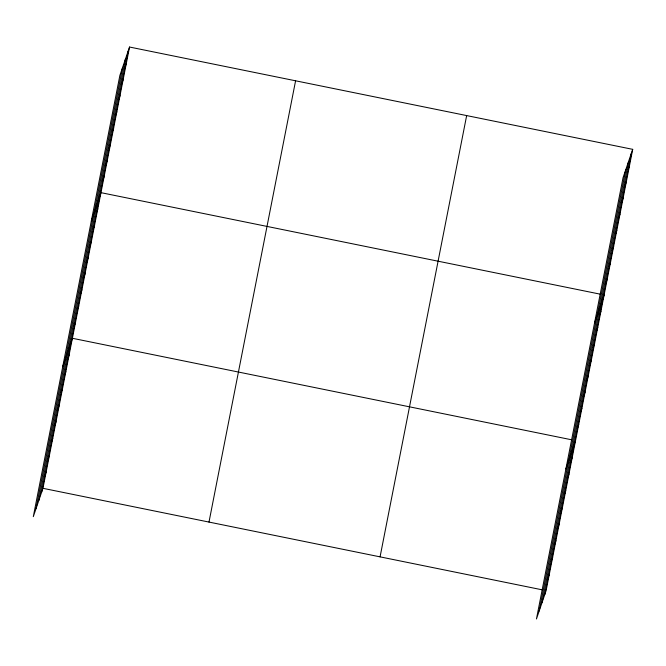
<?xml version="1.0" encoding="UTF-8"?>
<svg xmlns="http://www.w3.org/2000/svg" width="666" height="666" viewBox="0 0 666 666"><rect width="100%" height="100%" fill="white"/><g stroke="black" fill="none" stroke-linecap="round" stroke-linejoin="round"><path stroke-width="1" d="M36.031 508.641L122.619 67.358M38.844 500.374L125.433 59.091M41.575 492.349L128.172 51.066M129.545 47.036L119.888 75.383L33.3 516.658L42.949 488.311L129.545 47.036L632.7 149.342L546.112 590.617L536.455 618.964L623.051 177.689L632.7 149.342M208.991 522.077L295.587 80.794M380.07 556.859L466.658 115.576M539.194 610.947L625.782 169.663M542.007 602.68L628.596 161.397M544.738 594.655L631.326 153.371M124.992 67.249L126.365 63.212M121.82 83.433L123.193 79.396M118.64 99.609L120.013 95.571M115.468 115.792L116.841 111.755M112.296 131.968L113.67 127.939M109.116 148.152L110.489 144.114M105.944 164.335L107.318 160.298M102.764 180.511L104.137 176.473M91.317 221.004L100.966 192.657L600.216 294.164M96.42 212.87L97.794 208.841M93.24 229.054L94.614 225.016M90.068 245.23L91.442 241.2M86.896 261.413L88.27 257.376M83.716 277.597L85.09 273.56M80.544 293.773L81.918 289.735M77.364 309.956L78.738 305.919M74.192 326.132L75.566 322.103M62.737 366.625L72.394 338.278L571.644 439.793M67.749 358.982L69.122 354.953M64.477 375.657L65.851 371.62M61.205 392.324L62.579 388.295M57.934 408.999L59.307 404.961M54.662 425.666L56.036 421.636M51.39 442.341L52.764 438.303M48.118 459.007L49.492 454.97M44.847 475.682L46.22 471.645M628.155 169.555L629.528 165.518M624.974 185.739L626.348 181.701M621.803 201.915L623.176 197.877M618.622 218.098L619.996 214.061M615.451 234.274L616.824 230.245M612.279 250.458L613.652 246.42M609.099 266.633L610.472 262.604M605.927 282.817L607.3 278.779M594.472 323.31L604.129 294.963M599.575 315.176L600.948 311.139M596.403 331.36L597.777 327.322M593.223 347.535L594.596 343.506M590.051 363.719L591.425 359.682M586.879 379.903L588.253 375.865M583.699 396.079L585.073 392.041M580.527 412.262L581.901 408.225M577.347 428.438L578.721 424.4M565.9 468.931L575.549 440.584M570.904 461.288L572.277 457.259M567.632 477.963L569.005 473.926M564.36 494.63L565.734 490.592M561.088 511.305L562.462 507.267M557.817 527.972L559.19 523.934M554.545 544.646L555.919 540.609M551.273 561.313L552.647 557.275M548.01 577.988L549.383 573.95M42.949 488.311L542.199 589.826"/></g></svg>
